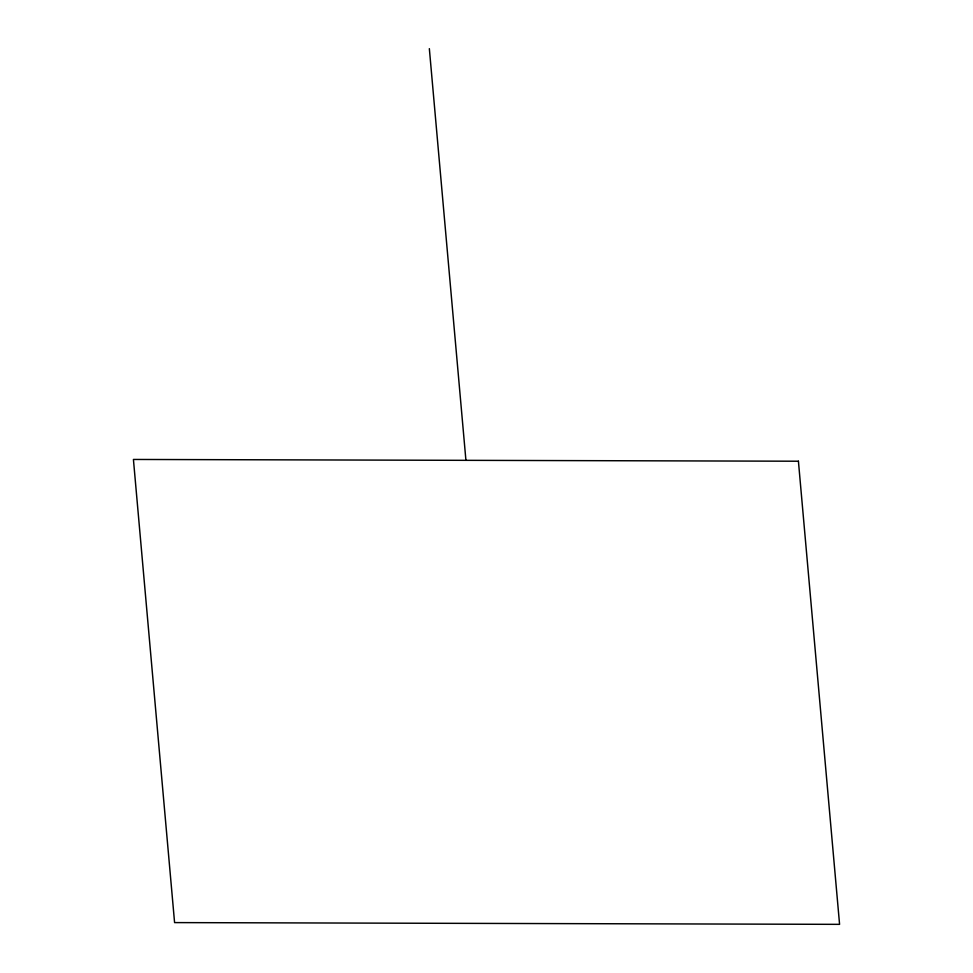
<?xml version="1.0" encoding="UTF-8"?>
<svg xmlns="http://www.w3.org/2000/svg" width="973" height="973" viewBox="0 0 973 973"><rect width="100%" height="100%" fill="white"/><g stroke="black" fill="none" stroke-linecap="round" stroke-linejoin="round"><path stroke-width="1.46" d="M429.348 48.65L465.921 460.326M798.419 461.214L133.423 459.451L174.581 922.599L839.577 924.35L798.419 461.214"/></g></svg>
